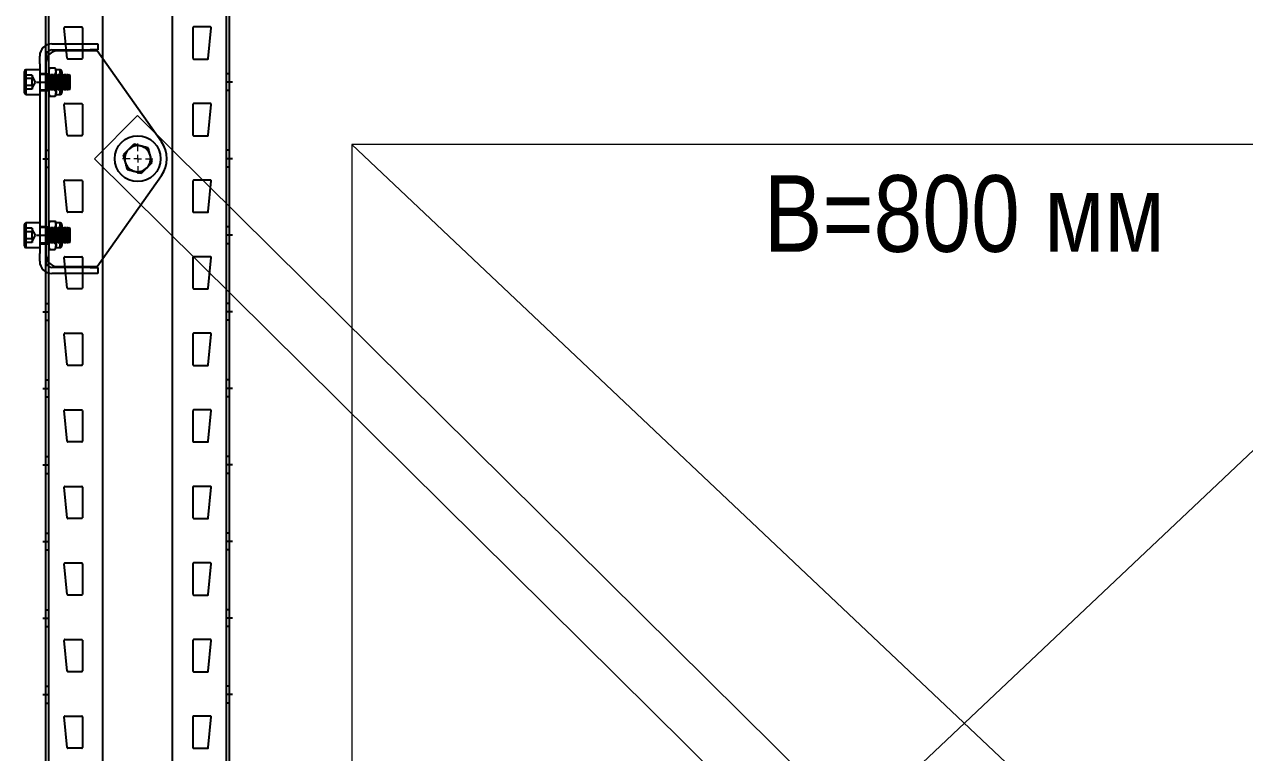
# Model space of a CAD drawing. Header units: millimetres. Extents: x 2140 to 223837, y 2113 to 170313.
# Drawn here: x 219968 to 220765, y 119357 to 119832 of the extents above; entities that cross this region are included whole.
import ezdxf

# ---------------------------------------------------------------- set-up
doc = ezdxf.new("R2010")
doc.units = ezdxf.units.MM
for name, color, linetype, lineweight in [('16.СВЖ', 7, 'Continuous', 0), ('17.Метизы', 7, 'Continuous', 0), ('20.Груз', 7, 'Continuous', 0), ('25.Размера', 7, 'Continuous', 0), ('37.Паллеты', 32, 'Continuous', 0), ('52.Труба СВЖ', 7, 'Continuous', 0), ('FORMAT', 7, 'Continuous', 0)]:
    doc.layers.add(name, color=color, linetype=linetype, lineweight=lineweight)
doc.layers.add('2.Стойка', color=7, linetype='Continuous')
doc.styles.add('Arial Narrow', font='ARIALN.TTF')
doc.styles.add('GOST', font='isocpeur.ttf')
doc.dimstyles.new('blok40', dxfattribs={"dimtxt": 40, "dimasz": 80, "dimexe": 0.18, "dimexo": 0, "dimgap": 5, "dimtad": 1, "dimtoh": 1, "dimdec": 0, "dimzin": 0, "dimdsep": 46, "dimtxsty": 'GOST', "dimblk": 'NONE', "dimcen": 0.09, "dimse1": 1, "dimse2": 1, "dimsd1": 1, "dimsd2": 1, "dimadec": 0, "dimazin": 0, "dimtfac": 1, "dimtdec": 0, "dimtofl": 0, "dimtmove": 0, "dimatfit": 2, "dimldrblk": 'NONE', "dimfxl": 0.18, "dimtolj": 1, "dimtzin": 0, "dimarcsym": 0})

# ---------------------------------------------------------------- blocks, each defined once
blk = doc.blocks.new('*U491')
at = {"layer": '2.Стойка', "color": 0, "linetype": 'ByBlock'}
for p, q in [((-120, 0), (-120, 12200)), ((-118, 0), (-118, 12200)), ((-82.67, 0), (-82.67, 12200)), ((-37.33, 0), (-37.33, 12200)), ((-2, 0), (-2, 12200)), ((0, 0), (0, 12200)), ((-106.09, 10080.45), (-108, 10100.45)), ((-107.5, 10101), (-96.55, 10101)), ((-96.05, 10100.5), (-96.05, 10080.5)), ((-23.95, 10100.5), (-23.95, 10080.5)), ((-12.5, 10101), (-23.45, 10101)), ((-13.91, 10080.45), (-12, 10100.45)), ((-96.55, 10080), (-105.6, 10080)), ((-23.45, 10080), (-14.4, 10080)), ((-120, 10070.5), (-118, 10070.5)), ((0, 10070.5), (-2, 10070.5)), ((-122, 10065), (-118, 10065)), ((-120, 10059.5), (-118, 10059.5)), ((2, 10065), (-2, 10065)), ((0, 10059.5), (-2, 10059.5)), ((-106.09, 10030.45), (-108, 10050.45)), ((-107.5, 10051), (-96.55, 10051)), ((-96.05, 10050.5), (-96.05, 10030.5)), ((-23.95, 10050.5), (-23.95, 10030.5)), ((-12.5, 10051), (-23.45, 10051)), ((-13.91, 10030.45), (-12, 10050.45)), ((-96.55, 10030), (-105.6, 10030)), ((-23.45, 10030), (-14.4, 10030)), ((-120, 10020.5), (-118, 10020.5)), ((0, 10020.5), (-2, 10020.5)), ((-122, 10015), (-118, 10015)), ((2, 10015), (-2, 10015)), ((-120, 10009.5), (-118, 10009.5)), ((0, 10009.5), (-2, 10009.5)), ((-106.09, 9980.45), (-108, 10000.45)), ((-107.5, 10001), (-96.55, 10001)), ((-96.05, 10000.5), (-96.05, 9980.5)), ((-23.95, 10000.5), (-23.95, 9980.5)), ((-12.5, 10001), (-23.45, 10001)), ((-13.91, 9980.45), (-12, 10000.45)), ((-96.55, 9980), (-105.6, 9980)), ((-23.45, 9980), (-14.4, 9980)), ((-122, 9965), (-118, 9965)), ((-120, 9970.5), (-118, 9970.5)), ((0, 9970.5), (-2, 9970.5)), ((2, 9965), (-2, 9965)), ((-120, 9959.5), (-118, 9959.5)), ((0, 9959.5), (-2, 9959.5)), ((-106.09, 9930.45), (-108, 9950.45)), ((-107.5, 9951), (-96.55, 9951)), ((-96.05, 9950.5), (-96.05, 9930.5)), ((-23.95, 9950.5), (-23.95, 9930.5)), ((-12.5, 9951), (-23.45, 9951)), ((-13.91, 9930.45), (-12, 9950.45)), ((-96.55, 9930), (-105.6, 9930)), ((-23.45, 9930), (-14.4, 9930)), ((-120, 9920.5), (-118, 9920.5)), ((0, 9920.5), (-2, 9920.5)), ((-122, 9915), (-118, 9915)), ((-120, 9909.5), (-118, 9909.5)), ((2, 9915), (-2, 9915)), ((0, 9909.5), (-2, 9909.5)), ((-106.09, 9880.45), (-108, 9900.45)), ((-107.5, 9901), (-96.55, 9901)), ((-96.05, 9900.5), (-96.05, 9880.5)), ((-23.95, 9900.5), (-23.95, 9880.5)), ((-12.5, 9901), (-23.45, 9901)), ((-13.91, 9880.45), (-12, 9900.45)), ((-96.55, 9880), (-105.6, 9880)), ((-23.45, 9880), (-14.4, 9880)), ((-120, 9870.5), (-118, 9870.5)), ((0, 9870.5), (-2, 9870.5)), ((-122, 9865), (-118, 9865)), ((2, 9865), (-2, 9865)), ((-120, 9859.5), (-118, 9859.5)), ((0, 9859.5), (-2, 9859.5)), ((-106.09, 9830.45), (-108, 9850.45)), ((-107.5, 9851), (-96.55, 9851)), ((-96.05, 9850.5), (-96.05, 9830.5)), ((-23.95, 9850.5), (-23.95, 9830.5)), ((-12.5, 9851), (-23.45, 9851)), ((-13.91, 9830.45), (-12, 9850.45)), ((-96.55, 9830), (-105.6, 9830)), ((-23.45, 9830), (-14.4, 9830)), ((-120, 9820.5), (-118, 9820.5)), ((0, 9820.5), (-2, 9820.5)), ((-122, 9815), (-118, 9815)), ((2, 9815), (-2, 9815)), ((-120, 9809.5), (-118, 9809.5)), ((0, 9809.5), (-2, 9809.5)), ((-106.09, 9780.45), (-108, 9800.45)), ((-107.5, 9801), (-96.55, 9801)), ((-96.05, 9800.5), (-96.05, 9780.5)), ((-23.95, 9800.5), (-23.95, 9780.5)), ((-12.5, 9801), (-23.45, 9801)), ((-13.91, 9780.45), (-12, 9800.45)), ((-96.55, 9780), (-105.6, 9780)), ((-23.45, 9780), (-14.4, 9780)), ((-122, 9765), (-118, 9765)), ((-120, 9770.5), (-118, 9770.5)), ((0, 9770.5), (-2, 9770.5)), ((2, 9765), (-2, 9765)), ((-120, 9759.5), (-118, 9759.5)), ((0, 9759.5), (-2, 9759.5)), ((-106.09, 9730.45), (-108, 9750.45)), ((-107.5, 9751), (-96.55, 9751)), ((-96.05, 9750.5), (-96.05, 9730.5)), ((-23.95, 9750.5), (-23.95, 9730.5)), ((-12.5, 9751), (-23.45, 9751)), ((-13.91, 9730.45), (-12, 9750.45)), ((-96.55, 9730), (-105.6, 9730)), ((-23.45, 9730), (-14.4, 9730)), ((-120, 9720.5), (-118, 9720.5)), ((0, 9720.5), (-2, 9720.5)), ((-122, 9715), (-118, 9715)), ((-120, 9709.5), (-118, 9709.5)), ((2, 9715), (-2, 9715)), ((0, 9709.5), (-2, 9709.5)), ((-106.09, 9680.45), (-108, 9700.45)), ((-107.5, 9701), (-96.55, 9701)), ((-96.05, 9700.5), (-96.05, 9680.5)), ((-23.95, 9700.5), (-23.95, 9680.5)), ((-12.5, 9701), (-23.45, 9701)), ((-13.91, 9680.45), (-12, 9700.45)), ((-96.55, 9680), (-105.6, 9680)), ((-23.45, 9680), (-14.4, 9680)), ((-120, 9670.5), (-118, 9670.5)), ((0, 9670.5), (-2, 9670.5)), ((-122, 9665), (-118, 9665)), ((2, 9665), (-2, 9665)), ((-120, 9659.5), (-118, 9659.5)), ((0, 9659.5), (-2, 9659.5)), ((-106.09, 9630.45), (-108, 9650.45)), ((-107.5, 9651), (-96.55, 9651)), ((-96.05, 9650.5), (-96.05, 9630.5)), ((-23.95, 9650.5), (-23.95, 9630.5)), ((-12.5, 9651), (-23.45, 9651)), ((-13.91, 9630.45), (-12, 9650.45)), ((-96.55, 9630), (-105.6, 9630)), ((-23.45, 9630), (-14.4, 9630))]:
    blk.add_line(p, q, dxfattribs=at)
for centre, start, end in [((-107.5, 10100.5), 90, 185.44033), ((-96.55, 10100.5), 0, 90), ((-23.45, 10100.5), 90, 180), ((-12.5, 10100.5), 354.55967, 90), ((-105.6, 10080.5), 185.44033, 270), ((-96.55, 10080.5), 270, 0), ((-23.45, 10080.5), 180, 270), ((-14.4, 10080.5), 270, 354.55967), ((-107.5, 10050.5), 90, 185.44033), ((-96.55, 10050.5), 0, 90), ((-23.45, 10050.5), 90, 180), ((-12.5, 10050.5), 354.55967, 90), ((-105.6, 10030.5), 185.44033, 270), ((-96.55, 10030.5), 270, 0), ((-23.45, 10030.5), 180, 270), ((-14.4, 10030.5), 270, 354.55967), ((-107.5, 10000.5), 90, 185.44033), ((-96.55, 10000.5), 0, 90), ((-23.45, 10000.5), 90, 180), ((-12.5, 10000.5), 354.55967, 90), ((-105.6, 9980.5), 185.44033, 270), ((-96.55, 9980.5), 270, 0), ((-23.45, 9980.5), 180, 270), ((-14.4, 9980.5), 270, 354.55967), ((-107.5, 9950.5), 90, 185.44033), ((-96.55, 9950.5), 0, 90), ((-23.45, 9950.5), 90, 180), ((-12.5, 9950.5), 354.55967, 90), ((-105.6, 9930.5), 185.44033, 270), ((-96.55, 9930.5), 270, 0), ((-23.45, 9930.5), 180, 270), ((-14.4, 9930.5), 270, 354.55967), ((-107.5, 9900.5), 90, 185.44033), ((-96.55, 9900.5), 0, 90), ((-23.45, 9900.5), 90, 180), ((-12.5, 9900.5), 354.55967, 90), ((-105.6, 9880.5), 185.44033, 270), ((-96.55, 9880.5), 270, 0), ((-23.45, 9880.5), 180, 270), ((-14.4, 9880.5), 270, 354.55967), ((-107.5, 9850.5), 90, 185.44033), ((-96.55, 9850.5), 0, 90), ((-23.45, 9850.5), 90, 180), ((-12.5, 9850.5), 354.55967, 90), ((-105.6, 9830.5), 185.44033, 270), ((-96.55, 9830.5), 270, 0), ((-23.45, 9830.5), 180, 270), ((-14.4, 9830.5), 270, 354.55967), ((-107.5, 9800.5), 90, 185.44033), ((-96.55, 9800.5), 0, 90), ((-23.45, 9800.5), 90, 180), ((-12.5, 9800.5), 354.55967, 90), ((-105.6, 9780.5), 185.44033, 270), ((-96.55, 9780.5), 270, 0), ((-23.45, 9780.5), 180, 270), ((-14.4, 9780.5), 270, 354.55967), ((-107.5, 9750.5), 90, 185.44033), ((-96.55, 9750.5), 0, 90), ((-23.45, 9750.5), 90, 180), ((-12.5, 9750.5), 354.55967, 90), ((-105.6, 9730.5), 185.44033, 270), ((-96.55, 9730.5), 270, 0), ((-23.45, 9730.5), 180, 270), ((-14.4, 9730.5), 270, 354.55967), ((-107.5, 9700.5), 90, 185.44033), ((-96.55, 9700.5), 0, 90), ((-23.45, 9700.5), 90, 180), ((-12.5, 9700.5), 354.55967, 90), ((-105.6, 9680.5), 185.44033, 270), ((-96.55, 9680.5), 270, 0), ((-23.45, 9680.5), 180, 270), ((-14.4, 9680.5), 270, 354.55967), ((-107.5, 9650.5), 90, 185.44033), ((-96.55, 9650.5), 0, 90), ((-23.45, 9650.5), 90, 180), ((-12.5, 9650.5), 354.55967, 90), ((-105.6, 9630.5), 185.44033, 270), ((-96.55, 9630.5), 270, 0), ((-23.45, 9630.5), 180, 270), ((-14.4, 9630.5), 270, 354.55967)]:
    blk.add_arc(centre, 0.5, start, end, dxfattribs=at)
blk = doc.blocks.new('SW_CENTERMARKSYMBOL_2')
at = {"layer": 'FORMAT', "linetype": 'ByBlock'}
for p, q in [((0, 5), (0, 10)), ((-5, 0), (-10, 0)), ((0, 0), (-2.5, 0)), ((0, 0), (0, 2.5)), ((0, 0), (0, -2.5)), ((0, 0), (2.5, 0)), ((5, 0), (10, 0)), ((0, -5), (0, -10))]:
    blk.add_line(p, q, dxfattribs=at)
blk = doc.blocks.new('*U712')
at = {"color": 0, "linetype": 'ByBlock', "lineweight": -2}
for p, q in [((-56, 3242), (-31, 3242)), ((-56, 3238), (-31, 3238)), ((-26.5, 3237.5), (-52, 3237.5)), ((-31, 3242), (-26, 3242)), ((-26, 3238), (-31, 3238)), ((15.52, 3177.96), (-26.5, 3237.5)), ((-26, 3242), (-26, 3238)), ((-64, 3229), (-64, 3234)), ((-64, 3229), (-64, 3105)), ((-60, 3234), (-60, 3229)), ((-60, 3229), (-60, 3105)), ((-60, 3222.5), (-64, 3222.5)), ((-64, 3211.5), (-60, 3211.5)), ((-26.5, 3096.5), (15.52, 3156.04)), ((-66, 3117), (-58, 3117)), ((-60, 3122.5), (-64, 3122.5)), ((-64, 3111.5), (-60, 3111.5)), ((-64, 3100), (-64, 3105)), ((-60, 3105), (-60, 3100)), ((-31, 3096), (-56, 3096)), ((-52, 3096.5), (-26.5, 3096.5)), ((-31, 3096), (-26, 3096)), ((-26, 3096), (-26, 3092)), ((-31, 3092), (-56, 3092)), ((-26, 3092), (-31, 3092))]:
    blk.add_line(p, q, dxfattribs=at)
for centre, radius, start, end in [((-56, 3234), 8, 90, 180), ((-56, 3234), 4, 90, 180), ((-52, 3229.5), 8, 90, 180), ((0, 3167), 19, 324.78753, 35.21247), ((-52, 3104.5), 8, 180, 270), ((-56, 3100), 8, 180, 270), ((-56, 3100), 4, 180, 270)]:
    blk.add_arc(centre, radius, start, end, dxfattribs=at)
at = {"layer": '17.Метизы', "color": 0, "linetype": 'ByBlock', "lineweight": -2}
for p, q in [((-74, 3217), (-74, 3224)), ((-69, 3221.63), (-74, 3221.63)), ((-64, 3225), (-73, 3225)), ((-73, 3225), (-73, 3217)), ((-73, 3209), (-73, 3225)), ((-69, 3221.63), (-69, 3220.47)), ((-66.68, 3217), (-69, 3221.01)), ((-69, 3220.47), (-69, 3219.32)), ((-60.08, 3222), (-63.6, 3222)), ((-63.6, 3212.01), (-63.6, 3221.99)), ((-60.08, 3212), (-60.08, 3222)), ((-60, 3221.89), (-60.08, 3222)), ((-59.5, 3221.17), (-60, 3221.89)), ((-58.92, 3222), (-59.5, 3221.17)), ((-59.5, 3212.83), (-59.5, 3221.17)), ((-58.67, 3222), (-58.92, 3222)), ((-58.92, 3212), (-58.92, 3222)), ((-58.09, 3221.17), (-58.67, 3222)), ((-58.67, 3212), (-58.67, 3222)), ((-58, 3221.3), (-58.09, 3221.17)), ((-58.09, 3212.83), (-58.09, 3221.17)), ((-57.29, 3226.24), (-58, 3225)), ((-58, 3225), (-58, 3223.93)), ((-58, 3223.93), (-58, 3217)), ((-57.97, 3222), (-58, 3222)), ((-57.51, 3222), (-58, 3221.3)), ((-57.97, 3222), (-57.97, 3217)), ((-57.45, 3221.25), (-57.97, 3222)), ((-57.51, 3212), (-57.51, 3222)), ((-57.26, 3222), (-57.51, 3222)), ((-57.45, 3221.25), (-57.45, 3212.75)), ((-50.73, 3221.25), (-57.45, 3221.25)), ((-57.29, 3226.24), (-54.01, 3226.24)), ((-57.29, 3221.62), (-54.01, 3221.62)), ((-57.26, 3212), (-57.26, 3222)), ((-56.68, 3221.17), (-57.26, 3222)), ((-56.1, 3222), (-56.68, 3221.17)), ((-56.68, 3212.83), (-56.68, 3221.17)), ((-56.1, 3212), (-56.1, 3222)), ((-55.85, 3222), (-56.1, 3222)), ((-55.85, 3212), (-55.85, 3222)), ((-55.27, 3221.17), (-55.85, 3222)), ((-54.69, 3222), (-55.27, 3221.17)), ((-55.27, 3212.83), (-55.27, 3221.17)), ((-54.69, 3212), (-54.69, 3222)), ((-54.44, 3222), (-54.69, 3222)), ((-54.44, 3212), (-54.44, 3222)), ((-53.86, 3221.17), (-54.44, 3222)), ((-53.3, 3225), (-54.01, 3226.24)), ((-53.28, 3222), (-53.86, 3221.17)), ((-53.86, 3212.83), (-53.86, 3221.17)), ((-50.73, 3225), (-53.3, 3225)), ((-53.3, 3223.93), (-53.3, 3225)), ((-53.3, 3217), (-53.3, 3223.93)), ((-53.28, 3212), (-53.28, 3222)), ((-53.03, 3222), (-53.28, 3222)), ((-53.03, 3212), (-53.03, 3222)), ((-52.45, 3221.17), (-53.03, 3222)), ((-51.87, 3222), (-52.45, 3221.17)), ((-52.45, 3212.83), (-52.45, 3221.17)), ((-51.87, 3212), (-51.87, 3222)), ((-51.63, 3222), (-51.87, 3222)), ((-51.63, 3212), (-51.63, 3222)), ((-51.05, 3221.17), (-51.63, 3222)), ((-50.47, 3222), (-51.05, 3221.17)), ((-51.05, 3212.83), (-51.05, 3221.17)), ((-50.73, 3225), (-50.73, 3217)), ((-50.73, 3222.86), (-50.73, 3225)), ((-50.73, 3222.86), (-50.73, 3224.99)), ((-50.73, 3222.86), (-50.73, 3217)), ((-49.44, 3222.86), (-50.73, 3222.86)), ((-50.47, 3212), (-50.47, 3222)), ((-50.22, 3222), (-50.47, 3222)), ((-50.22, 3212), (-50.22, 3222)), ((-49.64, 3221.17), (-50.22, 3222)), ((-49.44, 3221.45), (-49.64, 3221.17)), ((-49.64, 3212.83), (-49.64, 3221.17)), ((-49.44, 3223.71), (-49.44, 3217)), ((-49.06, 3222), (-49.44, 3221.45)), ((-48.81, 3222), (-49.06, 3222)), ((-49.06, 3212), (-49.06, 3222)), ((-48.23, 3221.17), (-48.81, 3222)), ((-48.81, 3212), (-48.81, 3222)), ((-47.65, 3222), (-48.23, 3221.17)), ((-48.23, 3212.83), (-48.23, 3221.17)), ((-47.4, 3222), (-47.65, 3222)), ((-47.65, 3212), (-47.65, 3222)), ((-46.82, 3221.17), (-47.4, 3222)), ((-47.4, 3212), (-47.4, 3222)), ((-46.24, 3222), (-46.82, 3221.17)), ((-46.82, 3212.83), (-46.82, 3221.17)), ((-45.99, 3222), (-46.24, 3222)), ((-46.24, 3212), (-46.24, 3222)), ((-45.41, 3221.17), (-45.99, 3222)), ((-45.99, 3212), (-45.99, 3222)), ((-44.83, 3222), (-45.41, 3221.17)), ((-45.41, 3212.83), (-45.41, 3221.17)), ((-44, 3221.17), (-44.83, 3222)), ((-44.83, 3222), (-44.83, 3222)), ((-44.83, 3217), (-44.83, 3222)), ((-44.83, 3212), (-44.83, 3222)), ((-44, 3217), (-44, 3221.17)), ((-69, 3219.32), (-74, 3219.32)), ((-74, 3210), (-74, 3217)), ((-69, 3214.68), (-74, 3214.68)), ((-69, 3212.37), (-74, 3212.37)), ((-73, 3217), (-73, 3209)), ((-69, 3217), (-69, 3219.32)), ((-69, 3214.68), (-69, 3217)), ((-69, 3212.99), (-66.68, 3217)), ((-69, 3214.68), (-69, 3213.53)), ((-69, 3213.53), (-69, 3212.37)), ((-66, 3217), (-58, 3217)), ((-60, 3212.11), (-59.5, 3212.83)), ((-59.5, 3212.83), (-58.92, 3212)), ((-58.67, 3212), (-58.09, 3212.83)), ((-58.09, 3212.83), (-58, 3212.7)), ((-58, 3217), (-58, 3210.07)), ((-58, 3212.7), (-57.51, 3212)), ((-57.97, 3217), (-57.97, 3212)), ((-57.97, 3212), (-57.45, 3212.75)), ((-57.45, 3212.75), (-50.73, 3212.75)), ((-57.29, 3212.38), (-54.01, 3212.38)), ((-57.26, 3212), (-56.68, 3212.83)), ((-56.68, 3212.83), (-56.1, 3212)), ((-55.85, 3212), (-55.27, 3212.83)), ((-55.27, 3212.83), (-54.69, 3212)), ((-54.44, 3212), (-53.86, 3212.83)), ((-53.86, 3212.83), (-53.28, 3212)), ((-53.3, 3217), (-53.3, 3210.07)), ((-53.03, 3212), (-52.45, 3212.83)), ((-52.45, 3212.83), (-51.87, 3212)), ((-51.63, 3212), (-51.05, 3212.83)), ((-51.05, 3212.83), (-50.47, 3212)), ((-50.73, 3217), (-50.73, 3209)), ((-50.73, 3217), (-50.73, 3211.14)), ((-50.22, 3212), (-49.64, 3212.83)), ((-49.64, 3212.83), (-49.44, 3212.55)), ((-49.44, 3217), (-49.44, 3210.29)), ((-49.44, 3212.55), (-49.06, 3212)), ((-48.81, 3212), (-48.23, 3212.83)), ((-48.23, 3212.83), (-47.65, 3212)), ((-47.4, 3212), (-46.82, 3212.83)), ((-46.82, 3212.83), (-46.24, 3212)), ((-45.99, 3212), (-45.41, 3212.83)), ((-45.41, 3212.83), (-44.83, 3212)), ((-44.83, 3212), (-44.83, 3217)), ((-44.83, 3212), (-44, 3212.83)), ((-44, 3212.83), (-44, 3217)), ((-73, 3209), (-64, 3209)), ((-63.6, 3212), (-60.08, 3212)), ((-60.08, 3212), (-60, 3212.11)), ((-58.92, 3212), (-58.67, 3212)), ((-58, 3212), (-57.97, 3212)), ((-58, 3210.07), (-58, 3209)), ((-58, 3209), (-57.29, 3207.76)), ((-57.51, 3212), (-57.26, 3212)), ((-57.29, 3207.76), (-54.01, 3207.76)), ((-56.1, 3212), (-55.85, 3212)), ((-54.69, 3212), (-54.44, 3212)), ((-54.01, 3207.76), (-53.3, 3209)), ((-53.3, 3209), (-53.3, 3210.07)), ((-53.3, 3209), (-50.73, 3209)), ((-53.28, 3212), (-53.03, 3212)), ((-51.87, 3212), (-51.63, 3212)), ((-50.73, 3211.14), (-49.44, 3211.14)), ((-50.73, 3211.14), (-50.73, 3209.01)), ((-50.73, 3209), (-50.73, 3211.14)), ((-50.47, 3212), (-50.22, 3212)), ((-49.06, 3212), (-48.81, 3212)), ((-47.65, 3212), (-47.4, 3212)), ((-46.24, 3212), (-45.99, 3212)), ((-44.83, 3212), (-44.83, 3212)), ((-64, 3125), (-73, 3125)), ((-73, 3125), (-73, 3117)), ((-73, 3109), (-73, 3125)), ((-57.29, 3126.24), (-58, 3125)), ((-58, 3125), (-58, 3123.93)), ((-57.29, 3126.24), (-54.01, 3126.24)), ((-53.3, 3125), (-54.01, 3126.24)), ((-50.73, 3125), (-53.3, 3125)), ((-53.3, 3123.93), (-53.3, 3125)), ((-50.73, 3125), (-50.73, 3117)), ((-50.73, 3122.86), (-50.73, 3125)), ((-50.73, 3122.86), (-50.73, 3124.99)), ((-74, 3117), (-74, 3124)), ((-69, 3121.63), (-74, 3121.63)), ((-69, 3119.32), (-74, 3119.32)), ((-74, 3110), (-74, 3117)), ((-73, 3117), (-73, 3109)), ((-69, 3121.63), (-69, 3120.47)), ((-66.68, 3117), (-69, 3121.01)), ((-69, 3120.47), (-69, 3119.32)), ((-69, 3117), (-69, 3119.32)), ((-69, 3114.68), (-69, 3117)), ((-69, 3112.99), (-66.68, 3117)), ((-60.08, 3122), (-63.6, 3122)), ((-63.6, 3112.01), (-63.6, 3121.99)), ((-60.08, 3112), (-60.08, 3122)), ((-60, 3121.89), (-60.08, 3122)), ((-59.5, 3121.17), (-60, 3121.89)), ((-58.92, 3122), (-59.5, 3121.17)), ((-59.5, 3112.83), (-59.5, 3121.17)), ((-58.67, 3122), (-58.92, 3122)), ((-58.92, 3112), (-58.92, 3122)), ((-58.09, 3121.17), (-58.67, 3122)), ((-58.67, 3112), (-58.67, 3122)), ((-58, 3121.3), (-58.09, 3121.17)), ((-58.09, 3112.83), (-58.09, 3121.17)), ((-58, 3123.93), (-58, 3117)), ((-57.97, 3122), (-58, 3122)), ((-57.51, 3122), (-58, 3121.3)), ((-58, 3117), (-58, 3110.07)), ((-57.97, 3122), (-57.97, 3117)), ((-57.45, 3121.25), (-57.97, 3122)), ((-57.97, 3117), (-57.97, 3112)), ((-57.51, 3112), (-57.51, 3122)), ((-57.26, 3122), (-57.51, 3122)), ((-57.45, 3121.25), (-57.45, 3112.75)), ((-50.73, 3121.25), (-57.45, 3121.25)), ((-57.29, 3121.62), (-54.01, 3121.62)), ((-57.26, 3112), (-57.26, 3122)), ((-56.68, 3121.17), (-57.26, 3122)), ((-56.1, 3122), (-56.68, 3121.17)), ((-56.68, 3112.83), (-56.68, 3121.17)), ((-56.1, 3112), (-56.1, 3122)), ((-55.85, 3122), (-56.1, 3122)), ((-55.85, 3112), (-55.85, 3122)), ((-55.27, 3121.17), (-55.85, 3122)), ((-54.69, 3122), (-55.27, 3121.17)), ((-55.27, 3112.83), (-55.27, 3121.17)), ((-54.69, 3112), (-54.69, 3122)), ((-54.44, 3122), (-54.69, 3122)), ((-54.44, 3112), (-54.44, 3122)), ((-53.86, 3121.17), (-54.44, 3122)), ((-53.28, 3122), (-53.86, 3121.17)), ((-53.86, 3112.83), (-53.86, 3121.17)), ((-53.3, 3117), (-53.3, 3123.93)), ((-53.3, 3117), (-53.3, 3110.07)), ((-53.28, 3112), (-53.28, 3122)), ((-53.03, 3122), (-53.28, 3122)), ((-53.03, 3112), (-53.03, 3122)), ((-52.45, 3121.17), (-53.03, 3122)), ((-51.87, 3122), (-52.45, 3121.17)), ((-52.45, 3112.83), (-52.45, 3121.17)), ((-51.87, 3112), (-51.87, 3122)), ((-51.63, 3122), (-51.87, 3122)), ((-51.63, 3112), (-51.63, 3122)), ((-51.05, 3121.17), (-51.63, 3122)), ((-50.47, 3122), (-51.05, 3121.17)), ((-51.05, 3112.83), (-51.05, 3121.17)), ((-50.73, 3122.86), (-50.73, 3117)), ((-49.44, 3122.86), (-50.73, 3122.86)), ((-50.73, 3117), (-50.73, 3109)), ((-50.73, 3117), (-50.73, 3111.14)), ((-50.47, 3112), (-50.47, 3122)), ((-50.22, 3122), (-50.47, 3122)), ((-50.22, 3112), (-50.22, 3122)), ((-49.64, 3121.17), (-50.22, 3122)), ((-49.44, 3121.45), (-49.64, 3121.17)), ((-49.64, 3112.83), (-49.64, 3121.17)), ((-49.44, 3123.71), (-49.44, 3117)), ((-49.06, 3122), (-49.44, 3121.45)), ((-49.44, 3117), (-49.44, 3110.29)), ((-48.81, 3122), (-49.06, 3122)), ((-49.06, 3112), (-49.06, 3122)), ((-48.23, 3121.17), (-48.81, 3122)), ((-48.81, 3112), (-48.81, 3122)), ((-47.65, 3122), (-48.23, 3121.17)), ((-48.23, 3112.83), (-48.23, 3121.17)), ((-47.4, 3122), (-47.65, 3122)), ((-47.65, 3112), (-47.65, 3122)), ((-46.82, 3121.17), (-47.4, 3122)), ((-47.4, 3112), (-47.4, 3122)), ((-46.24, 3122), (-46.82, 3121.17)), ((-46.82, 3112.83), (-46.82, 3121.17)), ((-45.99, 3122), (-46.24, 3122)), ((-46.24, 3112), (-46.24, 3122)), ((-45.41, 3121.17), (-45.99, 3122)), ((-45.99, 3112), (-45.99, 3122)), ((-44.83, 3122), (-45.41, 3121.17)), ((-45.41, 3112.83), (-45.41, 3121.17)), ((-44.83, 3122), (-44.83, 3122)), ((-44, 3121.17), (-44.83, 3122)), ((-44.83, 3117), (-44.83, 3122)), ((-44.83, 3112), (-44.83, 3122)), ((-44.83, 3112), (-44.83, 3117)), ((-44, 3117), (-44, 3121.17)), ((-44, 3112.83), (-44, 3117)), ((-69, 3114.68), (-74, 3114.68)), ((-69, 3112.37), (-74, 3112.37)), ((-73, 3109), (-64, 3109)), ((-69, 3114.68), (-69, 3113.53)), ((-69, 3113.53), (-69, 3112.37)), ((-63.6, 3112), (-60.08, 3112)), ((-60.08, 3112), (-60, 3112.11)), ((-60, 3112.11), (-59.5, 3112.83)), ((-59.5, 3112.83), (-58.92, 3112)), ((-58.92, 3112), (-58.67, 3112)), ((-58.67, 3112), (-58.09, 3112.83)), ((-58.09, 3112.83), (-58, 3112.7)), ((-58, 3112.7), (-57.51, 3112)), ((-58, 3112), (-57.97, 3112)), ((-58, 3110.07), (-58, 3109)), ((-58, 3109), (-57.29, 3107.76)), ((-57.97, 3112), (-57.45, 3112.75)), ((-57.51, 3112), (-57.26, 3112)), ((-57.45, 3112.75), (-50.73, 3112.75)), ((-57.29, 3112.38), (-54.01, 3112.38)), ((-57.26, 3112), (-56.68, 3112.83)), ((-56.68, 3112.83), (-56.1, 3112)), ((-56.1, 3112), (-55.85, 3112)), ((-55.85, 3112), (-55.27, 3112.83)), ((-55.27, 3112.83), (-54.69, 3112)), ((-54.69, 3112), (-54.44, 3112)), ((-54.44, 3112), (-53.86, 3112.83)), ((-54.01, 3107.76), (-53.3, 3109)), ((-53.86, 3112.83), (-53.28, 3112)), ((-53.3, 3109), (-53.3, 3110.07)), ((-53.3, 3109), (-50.73, 3109)), ((-53.28, 3112), (-53.03, 3112)), ((-53.03, 3112), (-52.45, 3112.83)), ((-52.45, 3112.83), (-51.87, 3112)), ((-51.87, 3112), (-51.63, 3112)), ((-51.63, 3112), (-51.05, 3112.83)), ((-51.05, 3112.83), (-50.47, 3112)), ((-50.73, 3111.14), (-49.44, 3111.14)), ((-50.73, 3111.14), (-50.73, 3109.01)), ((-50.73, 3109), (-50.73, 3111.14)), ((-50.47, 3112), (-50.22, 3112)), ((-50.22, 3112), (-49.64, 3112.83)), ((-49.64, 3112.83), (-49.44, 3112.55)), ((-49.44, 3112.55), (-49.06, 3112)), ((-49.06, 3112), (-48.81, 3112)), ((-48.81, 3112), (-48.23, 3112.83)), ((-48.23, 3112.83), (-47.65, 3112)), ((-47.65, 3112), (-47.4, 3112)), ((-47.4, 3112), (-46.82, 3112.83)), ((-46.82, 3112.83), (-46.24, 3112)), ((-46.24, 3112), (-45.99, 3112)), ((-45.99, 3112), (-45.41, 3112.83)), ((-45.41, 3112.83), (-44.83, 3112)), ((-44.83, 3112), (-44, 3112.83)), ((-44.83, 3112), (-44.83, 3112)), ((-57.29, 3107.76), (-54.01, 3107.76))]:
    blk.add_line(p, q, dxfattribs=at)
for centre, radius, start, end in [((-73, 3224), 1, 90, 180), ((-63.6, 3222.4), 0.4, 180, 270), ((-50.73, 3223.71), 1.29, 0, 90), ((-73, 3210), 1, 180, 270), ((-63.6, 3211.6), 0.4, 90, 180), ((-50.73, 3210.29), 1.29, 270, 0), ((-73, 3124), 1, 90, 180), ((-50.73, 3123.71), 1.29, 0, 90), ((-63.6, 3122.4), 0.4, 180, 270), ((-73, 3110), 1, 180, 270), ((-63.6, 3111.6), 0.4, 90, 180), ((-50.73, 3110.29), 1.29, 270, 0)]:
    blk.add_arc(centre, radius, start, end, dxfattribs=at)
for points, knots in [([(-58, 3223.93), (-58, 3223.98), (-57.99, 3224.4), (-57.84, 3225.18), (-57.47, 3225.88), (-57.29, 3226.24)], [0, 0, 0, 0, 0.070086, 0.530782, 1, 1, 1, 1]), ([(-57.29, 3221.62), (-57.49, 3221.99), (-57.89, 3222.75), (-57.96, 3223.53), (-58, 3223.93)], [0, 0, 0, 0, 0.495458, 1, 1, 1, 1]), ([(-57.29, 3221.62), (-57.39, 3221.23), (-57.81, 3219.73), (-57.92, 3218.16), (-58, 3217)], [0, 0, 0, 0, 0.257551, 1, 1, 1, 1]), ([(-53.3, 3223.93), (-53.3, 3223.98), (-53.31, 3224.4), (-53.46, 3225.18), (-53.83, 3225.88), (-54.01, 3226.24)], [0, 0, 0, 0, 0.070086, 0.530782, 1, 1, 1, 1]), ([(-54.01, 3221.62), (-53.81, 3221.99), (-53.41, 3222.75), (-53.34, 3223.53), (-53.3, 3223.93)], [0, 0, 0, 0, 0.495458, 1, 1, 1, 1]), ([(-54.01, 3221.62), (-53.91, 3221.23), (-53.49, 3219.73), (-53.38, 3218.16), (-53.3, 3217)], [0, 0, 0, 0, 0.257551, 1, 1, 1, 1]), ([(-58, 3217), (-57.99, 3216.58), (-57.95, 3215.02), (-57.57, 3213.49), (-57.29, 3212.38)], [0, 0, 0, 0, 0.268634, 1, 1, 1, 1]), ([(-58, 3210.07), (-58, 3210.13), (-57.99, 3210.54), (-57.84, 3211.32), (-57.47, 3212.03), (-57.29, 3212.38)], [0, 0, 0, 0, 0.070086, 0.530782, 1, 1, 1, 1]), ([(-53.3, 3217), (-53.31, 3216.58), (-53.35, 3215.02), (-53.73, 3213.49), (-54.01, 3212.38)], [0, 0, 0, 0, 0.268634, 1, 1, 1, 1]), ([(-53.3, 3210.07), (-53.3, 3210.13), (-53.31, 3210.54), (-53.46, 3211.32), (-53.83, 3212.03), (-54.01, 3212.38)], [0, 0, 0, 0, 0.070086, 0.530782, 1, 1, 1, 1]), ([(-57.29, 3207.76), (-57.49, 3208.14), (-57.89, 3208.89), (-57.96, 3209.68), (-58, 3210.07)], [0, 0, 0, 0, 0.495458, 1, 1, 1, 1]), ([(-54.01, 3207.76), (-53.81, 3208.14), (-53.41, 3208.89), (-53.34, 3209.68), (-53.3, 3210.07)], [0, 0, 0, 0, 0.495458, 1, 1, 1, 1]), ([(-58, 3123.93), (-58, 3123.98), (-57.99, 3124.4), (-57.84, 3125.18), (-57.47, 3125.88), (-57.29, 3126.24)], [0, 0, 0, 0, 0.070086, 0.530782, 1, 1, 1, 1]), ([(-53.3, 3123.93), (-53.3, 3123.98), (-53.31, 3124.4), (-53.46, 3125.18), (-53.83, 3125.88), (-54.01, 3126.24)], [0, 0, 0, 0, 0.070086, 0.530782, 1, 1, 1, 1]), ([(-57.29, 3121.62), (-57.49, 3121.99), (-57.89, 3122.75), (-57.96, 3123.53), (-58, 3123.93)], [0, 0, 0, 0, 0.495458, 1, 1, 1, 1]), ([(-57.29, 3121.62), (-57.39, 3121.23), (-57.81, 3119.73), (-57.92, 3118.16), (-58, 3117)], [0, 0, 0, 0, 0.257551, 1, 1, 1, 1]), ([(-58, 3117), (-57.99, 3116.58), (-57.95, 3115.02), (-57.57, 3113.49), (-57.29, 3112.38)], [0, 0, 0, 0, 0.268634, 1, 1, 1, 1]), ([(-54.01, 3121.62), (-53.81, 3121.99), (-53.41, 3122.75), (-53.34, 3123.53), (-53.3, 3123.93)], [0, 0, 0, 0, 0.495458, 1, 1, 1, 1]), ([(-54.01, 3121.62), (-53.91, 3121.23), (-53.49, 3119.73), (-53.38, 3118.16), (-53.3, 3117)], [0, 0, 0, 0, 0.257551, 1, 1, 1, 1]), ([(-53.3, 3117), (-53.31, 3116.58), (-53.35, 3115.02), (-53.73, 3113.49), (-54.01, 3112.38)], [0, 0, 0, 0, 0.268634, 1, 1, 1, 1]), ([(-58, 3110.07), (-58, 3110.13), (-57.99, 3110.54), (-57.84, 3111.32), (-57.47, 3112.03), (-57.29, 3112.38)], [0, 0, 0, 0, 0.070086, 0.530782, 1, 1, 1, 1]), ([(-57.29, 3107.76), (-57.49, 3108.14), (-57.89, 3108.89), (-57.96, 3109.68), (-58, 3110.07)], [0, 0, 0, 0, 0.495458, 1, 1, 1, 1]), ([(-53.3, 3110.07), (-53.3, 3110.13), (-53.31, 3110.54), (-53.46, 3111.32), (-53.83, 3112.03), (-54.01, 3112.38)], [0, 0, 0, 0, 0.070086, 0.530782, 1, 1, 1, 1]), ([(-54.01, 3107.76), (-53.81, 3108.14), (-53.41, 3108.89), (-53.34, 3109.68), (-53.3, 3110.07)], [0, 0, 0, 0, 0.495458, 1, 1, 1, 1])]:
    blk.add_open_spline(points, degree=3, knots=knots, dxfattribs=at)
at = {"layer": '52.Труба СВЖ', "color": 3}
for p, q in [((-28.28, 3166.85), (-0.15, 3195.28)), ((-0.15, 3195.28), (2860.42, 365.04)), ((2832.28, 336.61), (-28.28, 3166.85))]:
    blk.add_line(p, q, dxfattribs=at)
at = {"layer": '52.Труба СВЖ', "color": 7, "linetype": 'Continuous', "lineweight": 25}
blk.add_circle((0, 3167), 15, dxfattribs=at)
for start, end in [(135.3053, 195.3053), (75.3053, 135.3053), (15.3053, 75.3053), (195.3053, 255.3053), (315.3053, 15.3053), (255.3053, 315.3053)]:
    blk.add_arc((0, 3167), 8.5, start, end, dxfattribs=at)
for points, knots in [([(-6.04, 3172.98), (-6.06, 3172.96), (-6.65, 3172.36), (-7.82, 3171.18), (-8.93, 3170.06), (-9.49, 3169.49)], [0, 0, 0, 0, 0.017174, 0.503418, 1, 1, 1, 1]), ([(-2.59, 3176.47), (-3.15, 3175.9), (-4.28, 3174.76), (-5.45, 3173.57), (-6.04, 3172.98)], [0, 0, 0, 0, 0.495458, 1, 1, 1, 1]), ([(2.16, 3175.22), (2.04, 3175.25), (1.19, 3175.47), (-0.41, 3175.9), (-1.86, 3176.28), (-2.59, 3176.47)], [0, 0, 0, 0, 0.070088, 0.530783, 1, 1, 1, 1]), ([(6.9, 3173.98), (6.13, 3174.18), (4.58, 3174.59), (2.97, 3175.01), (2.16, 3175.22)], [0, 0, 0, 0, 0.495458, 1, 1, 1, 1]), ([(8.2, 3169.24), (8.17, 3169.36), (7.94, 3170.21), (7.5, 3171.81), (7.1, 3173.25), (6.9, 3173.98)], [0, 0, 0, 0, 0.070088, 0.530783, 1, 1, 1, 1]), ([(-9.49, 3169.49), (-9.28, 3168.72), (-8.86, 3167.17), (-8.42, 3165.57), (-8.2, 3164.76)], [0, 0, 0, 0, 0.495458, 1, 1, 1, 1]), ([(-8.2, 3164.76), (-8.17, 3164.64), (-7.94, 3163.79), (-7.5, 3162.19), (-7.1, 3160.75), (-6.9, 3160.02)], [0, 0, 0, 0, 0.070088, 0.530783, 1, 1, 1, 1]), ([(6.04, 3161.02), (6.06, 3161.04), (6.65, 3161.64), (7.82, 3162.82), (8.93, 3163.94), (9.49, 3164.51)], [0, 0, 0, 0, 0.0171741, 0.5034184, 1, 1, 1, 1]), ([(9.49, 3164.51), (9.28, 3165.28), (8.86, 3166.83), (8.42, 3168.43), (8.2, 3169.24)], [0, 0, 0, 0, 0.495458, 1, 1, 1, 1]), ([(-6.9, 3160.02), (-6.13, 3159.82), (-4.58, 3159.41), (-2.97, 3158.99), (-2.16, 3158.78)], [0, 0, 0, 0, 0.495458, 1, 1, 1, 1]), ([(-2.16, 3158.78), (-2.04, 3158.75), (-1.19, 3158.53), (0.41, 3158.1), (1.86, 3157.72), (2.59, 3157.53)], [0, 0, 0, 0, 0.070088, 0.530783, 1, 1, 1, 1]), ([(2.59, 3157.53), (3.15, 3158.1), (4.28, 3159.24), (5.45, 3160.43), (6.04, 3161.02)], [0, 0, 0, 0, 0.495458, 1, 1, 1, 1])]:
    blk.add_open_spline(points, degree=3, knots=knots, dxfattribs=at)
at = {"layer": '16.СВЖ', "color": 0, "linetype": 'ByBlock', "lineweight": -2}
blk.add_blockref('SW_CENTERMARKSYMBOL_2', (0, 3167), dxfattribs=at)
blk = doc.blocks.new('*D1584')
at = {"layer": 'Defpoints', "color": 0, "linetype": 'ByBlock', "transparency": 16777216}
for p in [(75, 900), (875, 900), (875, 900)]:
    blk.add_point(p, dxfattribs=at)
at = {"layer": '25.Размера', "color": 0, "linetype": 'ByBlock', "transparency": 16777216, "insert": (475, 854.47), "char_height": 50, "attachment_point": 5, "style": 'Arial Narrow'}
blk.add_mtext('\\A1;В=800 мм', dxfattribs=at)
blk = doc.blocks.new('_None')
blk = doc.blocks.new('*U1569')
at = {"layer": '20.Груз', "color": 0, "linetype": 'ByBlock'}
for p, q in [((75, 900), (875, 144)), ((75, 144), (875, 900))]:
    blk.add_line(p, q, dxfattribs=at)
blk.add_lwpolyline([(75, 144), (875, 144), (875, 900), (75, 900)], close=True, dxfattribs=at)
at = {"layer": '25.Размера', "color": 0, "linetype": 'ByBlock'}
dim = blk.add_linear_dim(base=(875, 900), p1=(75, 900), p2=(875, 900), text='В=<> мм', dimstyle='blok40', override={"dimtxt": 50, "dimgap": 20, "dimtad": 4, "dimtxsty": 'Arial Narrow'}, dxfattribs=at)
dim.commit()
dim.dimension.update_dxf_attribs({"geometry": '*D1584', "text_midpoint": (475, 854.47)})

msp = doc.modelspace()

# ---------------------------------------------------------------- block references
at = {"color": 0}
msp.add_blockref('*U712', (220041.74, 116577.46), dxfattribs=at)
at = {"layer": '2.Стойка', "color": 0}
msp.add_blockref('*U491', (220101.74, 109729.46), dxfattribs=at)
at = {"layer": '37.Паллеты', "color": 244, "lineweight": 0, "true_color": 0x991b1e}
msp.add_blockref('*U1569', (220106.74, 118853.81), dxfattribs=at)

doc.saveas('drawing.dxf')
